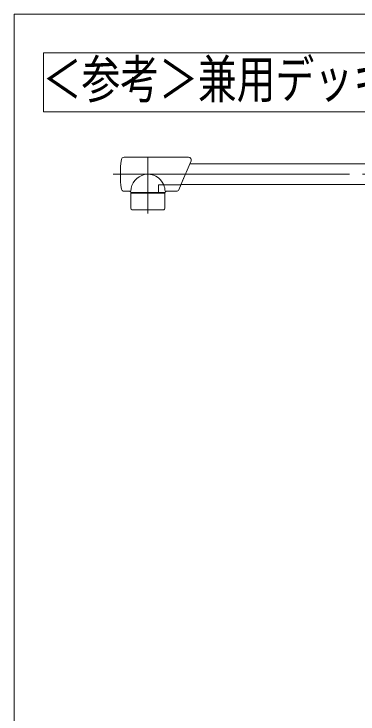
# Model space of a CAD drawing. Units: millimetres on the paper. Extents: x -305 to 305, y -152 to 152.
# Drawn here: x -43 to -16.8, y -1.2 to 52.1 of the extents above; entities that cross this region are included whole.
import ezdxf
from ezdxf.enums import TextEntityAlignment as Align

# ---------------------------------------------------------------- set-up
doc = ezdxf.new("R2010")
doc.units = ezdxf.units.MM
doc.linetypes.add('LONG_CHAIN', pattern=[21, 18, -1, 1, -1])
doc.layers.add('0-1_RV', color=7, linetype='Continuous', lineweight=9)
doc.styles.add('ＭＳ ゴシック', font='')
doc.styles.get('ＭＳ ゴシック').set_extended_font_data('MS Gothic')

msp = doc.modelspace()

# ---------------------------------------------------------------- linework, layer by layer
at = {"layer": '0-1_RV'}
for p, q in [((-43.041, 52.127), (100.948, 52.127)), ((-43.041, 52.127), (-43.041, -52.936)), ((-40.787, 49.155), (-40.787, 44.658)), ((-40.787, 49.155), (1.213, 49.155)), ((-40.787, 44.658), (1.213, 44.658)), ((-34.663, 41.209), (-29.74, 41.209)), ((-30.327, 39.108), (-29.556, 40.931)), ((-29.654, 40.699), (-5.34, 40.699)), ((-30.487, 38.731), (-30.073, 39.709)), ((-32.039, 39.109), (-30.327, 39.109)), ((-32.039, 38.509), (-32.039, 39.109)), ((-30.322, 39.119), (-5.34, 39.119)), ((-34.238, 38.609), (-34.663, 38.609)), ((-34.141, 37.309), (-34.141, 38.459)), ((-32.841, 38.459), (-34.141, 38.459)), ((-34.138, 38.509), (-32.039, 38.509)), ((-33.791, 38.499), (-33.831, 38.459)), ((-32.841, 38.459), (-31.722, 38.459)), ((-32.638, 38.509), (-31.538, 38.509)), ((-31.891, 38.499), (-31.851, 38.459)), ((-31.851, 38.459), (-31.541, 38.459)), ((-31.541, 37.309), (-31.541, 38.459)), ((-30.671, 38.609), (-31.438, 38.609)), ((-32.841, 37.209), (-34.041, 37.209)), ((-32.841, 37.209), (-31.641, 37.209))]:
    msp.add_line(p, q, dxfattribs=at)
at = {"layer": '0-1_RV', "linetype": 'LONG_CHAIN'}
for p, q in [((-32.841, 41.159), (-32.841, 36.926)), ((-35.488, 39.909), (-5.34, 39.909))]:
    msp.add_line(p, q, dxfattribs=at)
at = {"layer": '0-1_RV'}
msp.add_lwpolyline([(-32.039, 38.509), (-32.039, 39.108), (-30.327, 39.108)], dxfattribs=at)
for centre, radius, start, end in [((-34.663, 41.009), 0.2, 90, 172.1462), ((-29.74, 41.009), 0.2, 337.0679, 90), ((-26.688, 39.909), 8.25, 172.1462, 187.8538), ((-32.839, 38.608), 1.301, 22.6212, 179.9486), ((-32.837, 38.608), 1.301, 0.0514, 22.6541), ((-34.663, 38.809), 0.2, 187.8538, 270), ((-34.238, 38.509), 0.1, 0, 90), ((-31.438, 38.509), 0.1, 90, 180), ((-30.671, 38.809), 0.2, 270, 337.0679), ((-34.041, 37.309), 0.1, 180.001, 270), ((-31.641, 37.309), 0.1, 270, 0)]:
    msp.add_arc(centre, radius, start, end, dxfattribs=at)

# ---------------------------------------------------------------- texts
at = {"layer": '0-1_RV', "style": 'ＭＳ ゴシック', "width": 0.75}
msp.add_text('＜参考＞兼用デッキ水栓位置図', height=2.889, dxfattribs=at).set_placement((-40.855, 44.851), align=Align.BOTTOM_LEFT)

doc.saveas('drawing.dxf')
